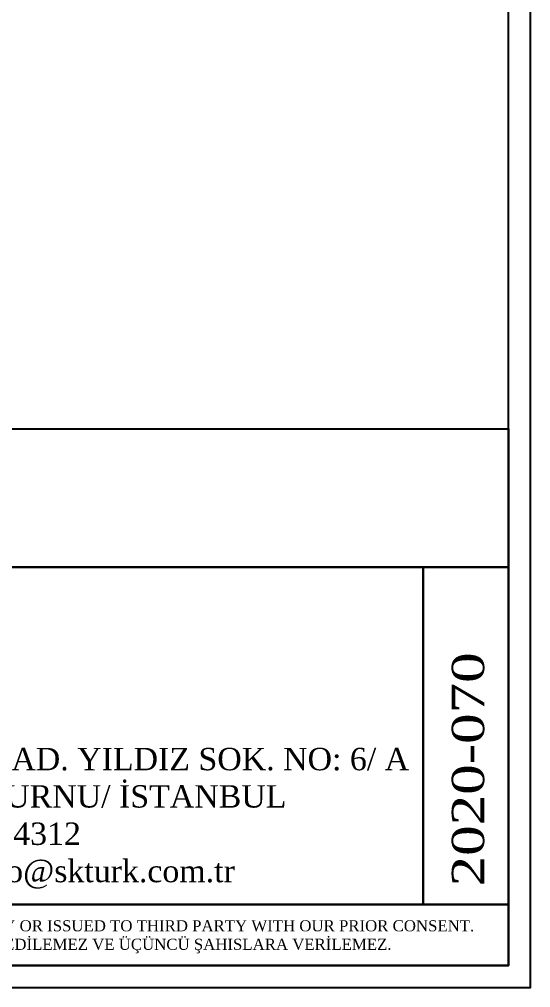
# Model space of a CAD drawing. Header units: millimetres. Extents: x 62878 to 70819, y -67946 to -61850.
# Drawn here: x 68863.8 to 69093.8, y -67227.8 to -66791.6 of the extents above; entities that cross this region are included whole.
import ezdxf

# ---------------------------------------------------------------- set-up
doc = ezdxf.new("R2010")
doc.units = ezdxf.units.MM
doc.layers.add('Sktürk ANTET', color=7, linetype='Continuous')
doc.styles.add('CGOMEGA', font='times.ttf', dxfattribs={"height": 15})

msp = doc.modelspace()

# ---------------------------------------------------------------- linework, layer by layer
for points in [[(64978.8, -67227.8), (69093.8, -67227.8), (69093.8, -64287.8), (64978.8, -64287.8)], [(64988.8, -67217.8), (69083.8, -67217.8), (69083.8, -64297.8), (64988.8, -64297.8)]]:
    msp.add_lwpolyline(points, close=True)
at = {"layer": 'Sktürk ANTET'}
for points in [[(68285.25, -66976.12), (69083.8, -66976.12), (69083.8, -67038.4), (68285.25, -67038.4)], [(68630.34, -67038.4), (69045.53, -67038.4), (69045.53, -67190.39), (68630.34, -67190.39)], [(69045.53, -67038.4), (69083.8, -67038.4), (69083.8, -67190.39), (69045.53, -67190.39)], [(68285.25, -67190.39), (69083.8, -67190.39), (69083.8, -67217.8), (68285.25, -67217.8)]]:
    msp.add_lwpolyline(points, close=True, dxfattribs=at)

# ---------------------------------------------------------------- texts
at = {"layer": 'Sktürk ANTET', "style": 'CGOMEGA', "width": 1.25}
msp.add_text('2020-070', height=14.569, rotation=90, dxfattribs=at).set_placement((69072.91, -67182.19))
at = {"layer": 'Sktürk ANTET', "attachment_point": 5, "style": 'CGOMEGA'}
for s, insert, char_height, width in [('MALTEPE MAH. DAVUTPAŞA CAD. YILDIZ SOK. NO: 6/ A\\PDAVUTPAŞA/ ZEYTİNBURNU/ İSTANBUL\\Pp: 0212 909 4312\\Pw: skturk.com.tr | e: info@skturk.com.tr', (68837.93, -67151.71), 10.0863, 474.4046), ("THIS DRAWING REMAINS THE PROPERTY OF {\\fTimes New Roman|b0|i0|c162|p18;SKTÜRK ENDÜSTRİYEL MUTFAK SAN. VE TİC. LTD. ŞTİ. }AND MAY ONLY BE COPIED COMPLETELY OR PARTY OR ISSUED TO THIRD PARTY WITH OUR PRIOR CONSENT.\\PBU RESİM {\\fTimes New Roman|b0|i0|c162|p18;SKTÜRK ENDÜSTRİYEL MUTFAK SAN. VE TİC. LTD. ŞTİ.'NİN }MALI OLUP YAZILI İZİN OLMADIKÇA KISMEN VEYA TAMAMEN KOPYA EDİLEMEZ VE ÜÇÜNCÜ ŞAHISLARA VERİLEMEZ.", (68689.24, -67204.92), 5, 796.0812)]:
    msp.add_mtext(s, dxfattribs=dict(at, insert=insert, char_height=char_height, width=width))

doc.saveas('drawing.dxf')
